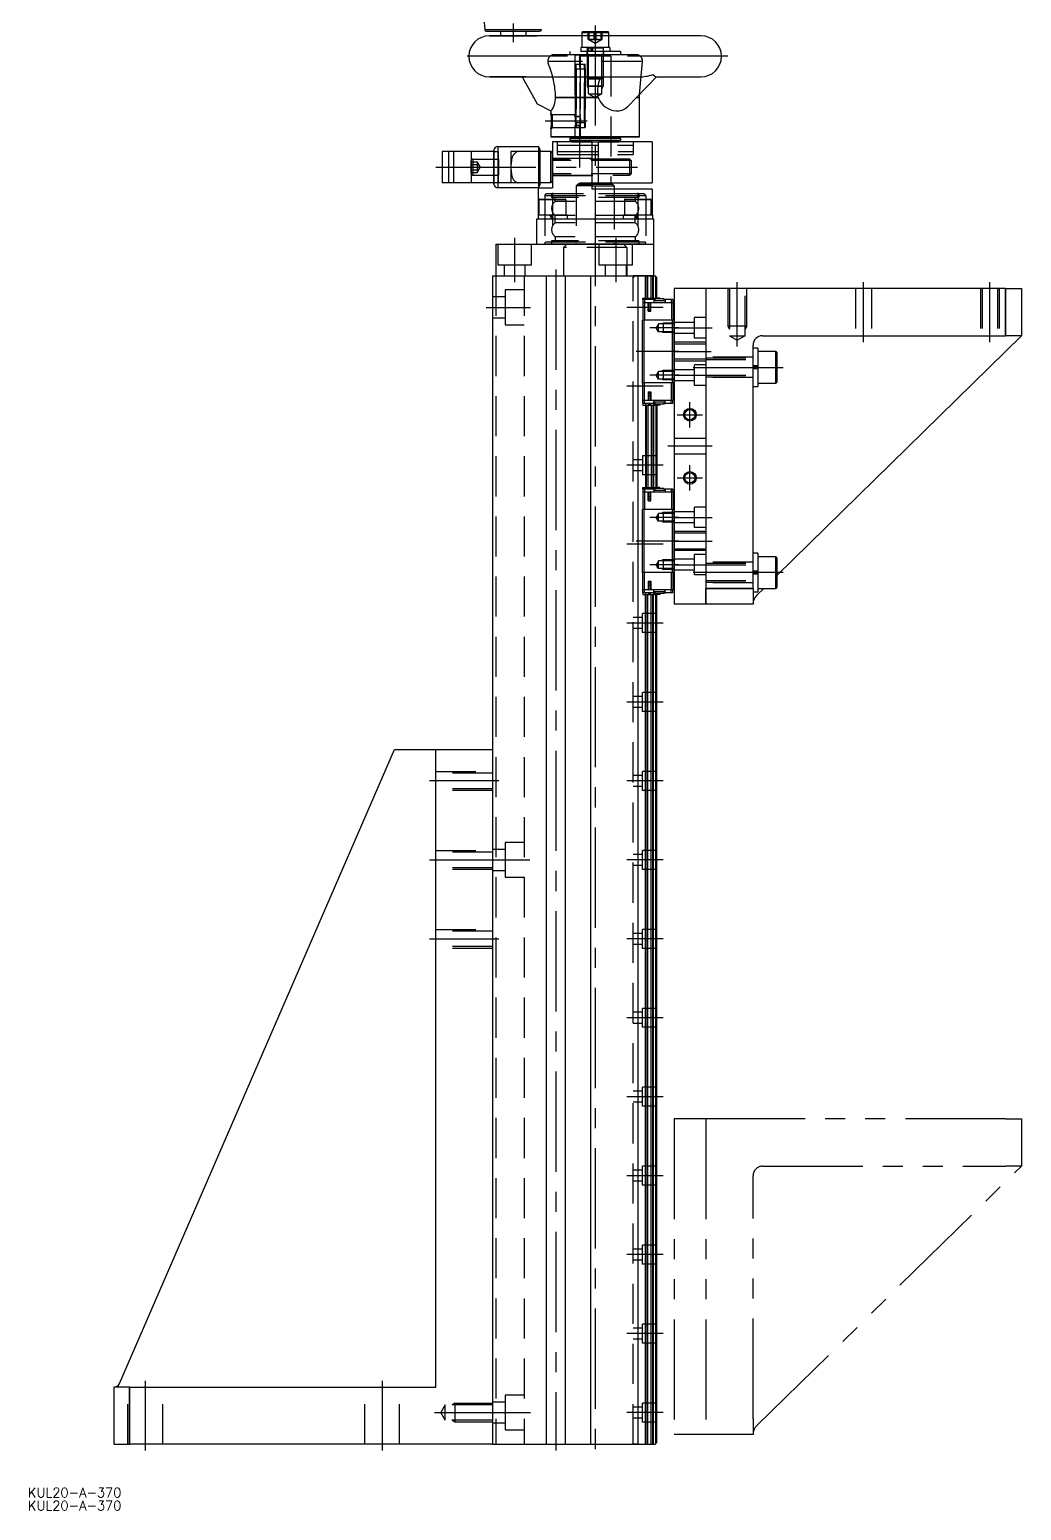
# Model space of a CAD drawing. Extents: x -27 to 476, y -21 to 683.
# Drawn here: x -26.7 to 287.5, y -21 to 448 of the extents above; entities that cross this region are included whole.
import ezdxf

# ---------------------------------------------------------------- set-up
doc = ezdxf.new("R2010")
doc.units = 0
for name, pattern in [('CENTER', [50.8, 31.75, -6.35, 6.35, -6.35]), ('DASHED', [19.05, 12.7, -6.35]), ('PHANTOM', [63.5, 31.75, -6.35, 6.35, -6.35, 6.35, -6.35])]:
    doc.linetypes.add(name, pattern=pattern)
doc.layers.get('0').update_dxf_attribs({"linetype": 'CONTINUOUS'})
doc.layers.add('CENTER', color=1, linetype='CENTER')
doc.styles.get("Standard").update_dxf_attribs({"font": 'txt.shx', "height": 3, "bigfont": 'bigfont.shx'})

msp = doc.modelspace()

# ---------------------------------------------------------------- linework, layer by layer
at = {"color": 7, "linetype": 'CONTINUOUS'}
for p, q in [((116.5, 459.33), (117.5, 447.96)), ((117.5, 447.96), (135.5, 447.96)), ((117.99, 447.5), (135.01, 447.5)), ((186, 446), (119, 446)), ((186, 446), (119, 446)), ((119.02, 446), (133.98, 446)), ((119.03, 446), (119.02, 446)), ((122.5, 447.5), (122.5, 446)), ((130.5, 447.5), (130.5, 446)), ((156.75, 447.05), (148.25, 447.05)), ((148.25, 447.05), (148.25, 446)), ((148.25, 447.05), (150.88, 447.05)), ((156.5, 447.3), (148.5, 447.3)), ((150.88, 447.05), (156.75, 447.05)), ((156.75, 447.05), (156.75, 446)), ((119, 433), (130.29, 433)), ((119.98, 433), (119.14, 433)), ((119.14, 433), (119.98, 433)), ((119.16, 433), (166.39, 433)), ((119.16, 433), (166.39, 433)), ((130.29, 433), (119.98, 433)), ((130.49, 433), (122.51, 433)), ((129.33, 433), (134.16, 424.43)), ((129.33, 433), (134.12, 433)), ((130.29, 433), (129.33, 433)), ((129.33, 433), (130.29, 433)), ((171.9, 433), (162.69, 423.47)), ((171.9, 433), (186, 433)), ((171.96, 433), (186, 433)), ((166.5, 426.5), (166.58, 427.46)), ((134.16, 424.43), (138.5, 422.2)), ((138.5, 422.2), (138.5, 421.49)), ((139.94, 426.5), (153.43, 426.5)), ((153.43, 426.5), (139.94, 426.5)), ((165.65, 426.5), (166.5, 426.5)), ((166.5, 414), (166.5, 426.5)), ((138.5, 416.5), (138.5, 414)), ((138.5, 414), (166.5, 414)), ((152.5, 414), (138.5, 414)), ((145, 414), (144.5, 413.5)), ((160.5, 413.5), (144.5, 413.5)), ((144.5, 413.5), (144.5, 412.9)), ((144.5, 412.9), (152.5, 412.9)), ((144.5, 412.9), (145, 412.4)), ((146.1, 414), (147.73, 414)), ((147.73, 414), (146.1, 414)), ((147.73, 414), (157.45, 414)), ((166.5, 414), (152.5, 414)), ((152.5, 412.9), (160.5, 412.9)), ((160, 414), (160.5, 413.5)), ((160.5, 412.9), (160, 412.4)), ((160.5, 413.5), (160.5, 412.9)), ((104, 409.4), (104, 399.4)), ((106, 409.4), (104, 409.4)), ((107.58, 409.4), (106, 409.4)), ((113.22, 409.4), (107.58, 409.4)), ((113.22, 409.4), (113.22, 399.4)), ((120.25, 409.4), (113.22, 409.4)), ((120.25, 409.4), (120.25, 399.4)), ((120.38, 409.93), (120.38, 399.4)), ((121.64, 410.9), (121.64, 397.9)), ((121.64, 410.9), (134.5, 410.9)), ((134.5, 410.9), (134.5, 397.9)), ((134.5, 410.9), (135, 410.03)), ((135, 410.03), (135, 398.77)), ((138.5, 409.4), (135, 409.4)), ((138.5, 399.4), (138.5, 409.4)), ((138.5, 409.4), (138.5, 399.4)), ((139, 408.9), (138.5, 409.4)), ((151.5, 412.4), (139, 412.4)), ((139, 412.4), (139, 407.34)), ((139, 408.9), (139, 399.9)), ((139, 408.9), (139, 407.34)), ((145, 412.4), (160, 412.4)), ((170.5, 412.4), (153.5, 412.4)), ((170.5, 412.4), (170.5, 399.4)), ((106, 399.4), (104, 399.4)), ((107.58, 399.4), (106, 399.4)), ((113.22, 399.4), (107.58, 399.4)), ((120.25, 399.4), (113.22, 399.4)), ((120.38, 399.4), (120.38, 398.87)), ((134.5, 397.9), (135, 398.77)), ((138.5, 399.4), (135, 399.4)), ((139, 399.9), (138.5, 399.4)), ((139, 401.46), (139, 397.9)), ((151.5, 397.4), (151.5, 399.4)), ((151.5, 399.4), (157.53, 399.4)), ((151.5, 399.3), (157.5, 399.3)), ((151.5, 399), (158, 399)), ((157.5, 399.4), (157.5, 399.3)), ((157.53, 399.4), (170.5, 399.4)), ((158, 399), (158.5, 398.5)), ((134.5, 397.9), (121.64, 397.9)), ((134.5, 389.3), (134.5, 397.9)), ((134.5, 397.9), (138.98, 397.9)), ((143.25, 394.05), (134.75, 394.05)), ((134.75, 389.3), (134.75, 394.05)), ((135, 394.3), (143, 394.3)), ((143.25, 394.05), (143.25, 389.3)), ((151.5, 398.5), (158.5, 398.5)), ((170.5, 397.4), (151.5, 397.4)), ((158.5, 398.5), (158.5, 397.4)), ((170.25, 394.05), (161.75, 394.05)), ((161.75, 394.05), (161.75, 389.3)), ((162, 394.3), (170, 394.3)), ((170.25, 389.3), (170.25, 394.05)), ((170.5, 397.4), (170.5, 389.3)), ((134.41, 389.3), (143.6, 389.3)), ((134.41, 389.3), (134.41, 388)), ((138.85, 388), (138.1, 389.3)), ((139.34, 388), (138.58, 389.3)), ((143.6, 389.3), (143.6, 388)), ((161.41, 389.3), (170.6, 389.3)), ((161.41, 389.3), (161.41, 388)), ((165.85, 388), (165.1, 389.3)), ((166.34, 388), (165.58, 389.3)), ((170.6, 389.3), (170.6, 388)), ((134, 388), (171, 388)), ((134, 380), (134, 388)), ((171, 388), (171, 380)), ((121, 380), (171, 380)), ((121, 380), (121, 370)), ((167.87, 380), (137.1, 380)), ((166.26, 380), (138.7, 380)), ((143.51, 380), (161.49, 380)), ((158.75, 380), (146.25, 380)), ((171, 380), (171, 370)), ((120, 370), (120, 0)), ((120, 370), (120, 0)), ((120, 370), (171.5, 370)), ((120, 370), (136.7, 370)), ((121, 370), (171, 370)), ((137, 370), (137, 0)), ((143, 370), (143, 0)), ((143.3, 370), (150, 370)), ((151, 370), (151, 0)), ((164.5, 370), (164.99, 370)), ((165, 370), (164.5, 370)), ((164.99, 370), (168.45, 370)), ((168.45, 370), (165, 370)), ((166, 370), (166, 0)), ((168.44, 362.95), (168.44, 370)), ((168.45, 370), (171, 370)), ((171.05, 370), (168.45, 370)), ((168.65, 362.95), (168.65, 370)), ((169.2, 362.95), (169.2, 370)), ((170.2, 362.95), (170.2, 370)), ((170.75, 362.95), (170.75, 370)), ((170.96, 362.95), (170.96, 370)), ((171, 370), (171.05, 370)), ((172, 369.5), (171.5, 370)), ((171.7, 362.95), (171.7, 369.8)), ((172, 362.95), (172, 369.5)), ((177.5, 366), (177.5, 266)), ((187.5, 366), (177.5, 366)), ((187.5, 366), (187.5, 271)), ((187.5, 366), (187.5, 266)), ((282.5, 366), (187.5, 366)), ((282.5, 366), (287.5, 366)), ((282.5, 351), (282.5, 366)), ((282.5, 366), (282.5, 351)), ((287.5, 366), (287.5, 351)), ((167.6, 362.45), (167.6, 362.95)), ((167.6, 362.95), (168.39, 362.95)), ((168.1, 362.45), (167.6, 362.45)), ((167.6, 362.45), (167.6, 361.45)), ((168.1, 361.45), (167.6, 361.45)), ((167.6, 361.45), (167.6, 355.95)), ((171.1, 362.45), (168.1, 362.45)), ((168.1, 362.45), (168.1, 361.45)), ((169.3, 361.45), (168.1, 361.45)), ((168.1, 361.45), (168.1, 355.95)), ((168.39, 362.95), (169.26, 362.95)), ((168.39, 362.45), (168.39, 362.95)), ((169.26, 362.95), (169.35, 362.95)), ((169.52, 362.45), (169.26, 362.95)), ((170.1, 361.45), (169.3, 361.45)), ((169.3, 358.75), (169.3, 361.45)), ((169.35, 362.95), (170.05, 362.95)), ((169.61, 362.45), (169.35, 362.95)), ((169.35, 361.1), (169.35, 360.05)), ((169.61, 362.45), (169.61, 362.45)), ((169.79, 362.45), (170.05, 362.95)), ((169.88, 362.45), (170.14, 362.95)), ((170.05, 362.95), (170.14, 362.95)), ((170.05, 360.05), (170.05, 361.1)), ((176.7, 361.45), (170.1, 361.45)), ((170.1, 358.75), (170.1, 361.45)), ((170.14, 362.95), (171.01, 362.95)), ((171.01, 362.45), (171.01, 362.95)), ((171.01, 362.95), (171.63, 362.95)), ((171.1, 362.45), (171.4, 362.45)), ((171.1, 362.45), (171.1, 361.45)), ((174.7, 362.05), (171.1, 362.05)), ((174.4, 362.65), (171.4, 362.65)), ((171.4, 362.65), (171.4, 362.05)), ((172.93, 362.95), (171.63, 362.95)), ((171.63, 362.95), (171.63, 362.65)), ((172.93, 362.95), (173.11, 362.65)), ((174.4, 362.05), (174.4, 362.65)), ((174.4, 362.45), (174.7, 362.45)), ((176.6, 362.45), (174.7, 362.45)), ((174.7, 362.45), (174.7, 361.45)), ((177.1, 362.45), (176.6, 362.45)), ((176.6, 362.45), (176.6, 361.45)), ((177.2, 361.45), (176.7, 361.45)), ((176.7, 361.45), (176.7, 355.95)), ((177.1, 362.45), (177.1, 361.45)), ((177.2, 361.45), (177.2, 355.95)), ((169.3, 360.65), (169.35, 360.65)), ((169.3, 360.19), (169.35, 360.19)), ((169.3, 358.75), (170.1, 358.75)), ((169.35, 360.05), (169.35, 359.25)), ((169.35, 360.05), (169.7, 360.05)), ((169.35, 359.25), (169.7, 359.25)), ((169.7, 360.05), (170.05, 360.05)), ((169.7, 359.25), (170.05, 359.25)), ((170.05, 360.65), (170.1, 360.65)), ((170.05, 360.19), (170.1, 360.19)), ((170.05, 359.25), (170.05, 360.05)), ((167.5, 336.05), (167.5, 355.95)), ((168, 355.95), (167.5, 355.95)), ((177, 355.95), (168, 355.95)), ((168, 336.05), (168, 355.95)), ((177, 336.05), (177, 355.95)), ((177.5, 355.95), (177, 355.95)), ((177.5, 336.05), (177.5, 355.95)), ((202.5, 271), (202.5, 348)), ((204, 347.11), (202.5, 347.11)), ((204, 347.11), (204, 341.49)), ((205.5, 351), (282.5, 351)), ((210, 275.03), (287.5, 351)), ((287.5, 351), (282.5, 351)), ((209.7, 346.01), (204, 346.01)), ((209.7, 341.46), (209.7, 346.01)), ((210, 345.71), (210, 341.44)), ((204, 341.49), (202.5, 341.49)), ((202.5, 341.25), (203.9, 341.25)), ((202.5, 340.78), (203.9, 340.78)), ((204, 340.54), (202.5, 340.54)), ((203.75, 340.78), (203.75, 341.25)), ((204, 341.41), (204, 341.49)), ((204, 341.46), (204, 340.54)), ((204, 340.62), (204, 340.54)), ((204, 340.54), (204, 334.91)), ((209.7, 336.01), (209.7, 341.46)), ((210, 341.44), (210, 336.31)), ((168, 336.05), (167.5, 336.05)), ((167.6, 330.55), (167.6, 336.05)), ((177, 336.05), (168, 336.05)), ((168.1, 330.55), (168.1, 336.05)), ((169.3, 333.25), (169.3, 330.55)), ((169.3, 333.25), (170.1, 333.25)), ((170.1, 333.25), (170.1, 330.55)), ((176.7, 330.55), (176.7, 336.05)), ((177.5, 336.05), (177, 336.05)), ((177.2, 330.55), (177.2, 336.05)), ((202.5, 334.91), (204, 334.91)), ((204, 336.01), (209.7, 336.01)), ((168.1, 330.55), (167.6, 330.55)), ((167.6, 329.55), (167.6, 330.55)), ((168.1, 329.55), (167.6, 329.55)), ((167.6, 329.55), (167.6, 329.05)), ((167.6, 329.05), (168.39, 329.05)), ((169.3, 330.55), (168.1, 330.55)), ((168.1, 329.55), (168.1, 330.55)), ((171.1, 329.55), (168.1, 329.55)), ((168.39, 329.55), (168.39, 329.05)), ((168.39, 329.05), (169.26, 329.05)), ((168.44, 329.05), (168.44, 302.95)), ((168.65, 329.05), (168.65, 302.95)), ((169.2, 329.05), (169.2, 302.95)), ((169.52, 329.55), (169.26, 329.05)), ((169.26, 329.05), (169.35, 329.05)), ((169.3, 331.81), (169.35, 331.81)), ((169.3, 331.35), (169.35, 331.35)), ((170.1, 330.55), (169.3, 330.55)), ((169.7, 332.75), (169.35, 332.75)), ((169.35, 332.75), (169.35, 331.95)), ((169.35, 331.95), (169.35, 330.9)), ((169.7, 331.95), (169.35, 331.95)), ((169.61, 329.55), (169.35, 329.05)), ((169.35, 329.05), (170.05, 329.05)), ((169.61, 329.55), (169.61, 329.55)), ((170.05, 332.75), (169.7, 332.75)), ((170.05, 331.95), (169.7, 331.95)), ((169.79, 329.55), (170.05, 329.05)), ((169.88, 329.55), (170.14, 329.05)), ((170.05, 331.95), (170.05, 332.75)), ((170.05, 330.9), (170.05, 331.95)), ((170.05, 331.81), (170.1, 331.81)), ((170.05, 331.35), (170.1, 331.35)), ((170.05, 329.05), (170.14, 329.05)), ((176.7, 330.55), (170.1, 330.55)), ((170.14, 329.05), (171.01, 329.05)), ((170.2, 329.05), (170.2, 302.95)), ((170.75, 329.05), (170.75, 302.95)), ((170.96, 329.05), (170.96, 302.95)), ((171.01, 329.55), (171.01, 329.05)), ((171.01, 329.05), (171.63, 329.05)), ((171.1, 329.55), (171.1, 330.55)), ((174.7, 329.95), (171.1, 329.95)), ((171.1, 329.55), (171.4, 329.55)), ((171.4, 329.95), (171.4, 329.35)), ((174.4, 329.35), (171.4, 329.35)), ((171.63, 329.05), (171.63, 329.35)), ((172.93, 329.05), (171.63, 329.05)), ((171.7, 329.05), (171.7, 302.95)), ((172, 329.05), (172, 302.95)), ((172.93, 329.05), (173.11, 329.35)), ((174.4, 329.35), (174.4, 329.95)), ((174.4, 329.55), (174.7, 329.55)), ((174.7, 329.55), (174.7, 330.55)), ((176.6, 329.55), (174.7, 329.55)), ((176.6, 329.55), (176.6, 330.55)), ((177.1, 329.55), (176.6, 329.55)), ((177.2, 330.55), (176.7, 330.55)), ((177.1, 329.55), (177.1, 330.55)), ((167.6, 302.45), (167.6, 302.95)), ((167.6, 302.95), (168.39, 302.95)), ((168.1, 302.45), (167.6, 302.45)), ((167.6, 302.45), (167.6, 301.45)), ((167.6, 301.45), (167.6, 295.95)), ((168.1, 301.45), (167.6, 301.45)), ((171.1, 302.45), (168.1, 302.45)), ((168.1, 302.45), (168.1, 301.45)), ((168.1, 301.45), (168.1, 295.95)), ((169.3, 301.45), (168.1, 301.45)), ((168.39, 302.45), (168.39, 302.95)), ((168.39, 302.95), (169.26, 302.95)), ((169.26, 302.95), (169.35, 302.95)), ((169.52, 302.45), (169.26, 302.95)), ((169.3, 298.75), (169.3, 301.45)), ((170.1, 301.45), (169.3, 301.45)), ((169.3, 300.65), (169.35, 300.65)), ((169.3, 300.19), (169.35, 300.19)), ((169.35, 302.95), (170.05, 302.95)), ((169.61, 302.45), (169.35, 302.95)), ((169.35, 301.1), (169.35, 300.05)), ((169.61, 302.45), (169.61, 302.45)), ((169.79, 302.45), (170.05, 302.95)), ((169.88, 302.45), (170.14, 302.95)), ((170.05, 302.95), (170.14, 302.95)), ((170.05, 300.05), (170.05, 301.1)), ((170.05, 300.65), (170.1, 300.65)), ((170.05, 300.19), (170.1, 300.19)), ((176.7, 301.45), (170.1, 301.45)), ((170.1, 298.75), (170.1, 301.45)), ((170.14, 302.95), (171.01, 302.95)), ((171.01, 302.45), (171.01, 302.95)), ((171.01, 302.95), (171.63, 302.95)), ((171.1, 302.45), (171.4, 302.45)), ((171.1, 302.45), (171.1, 301.45)), ((174.7, 302.05), (171.1, 302.05)), ((174.4, 302.65), (171.4, 302.65)), ((171.4, 302.65), (171.4, 302.05)), ((172.93, 302.95), (171.63, 302.95)), ((171.63, 302.95), (171.63, 302.65)), ((172.93, 302.95), (173.11, 302.65)), ((174.4, 302.05), (174.4, 302.65)), ((174.4, 302.45), (174.7, 302.45)), ((176.6, 302.45), (174.7, 302.45)), ((174.7, 302.45), (174.7, 301.45)), ((177.1, 302.45), (176.6, 302.45)), ((176.6, 302.45), (176.6, 301.45)), ((176.7, 301.45), (176.7, 295.95)), ((177.2, 301.45), (176.7, 301.45)), ((177.1, 302.45), (177.1, 301.45)), ((177.2, 301.45), (177.2, 295.95)), ((167.5, 276.05), (167.5, 295.95)), ((168, 295.95), (167.5, 295.95)), ((168, 276.05), (168, 295.95)), ((177, 295.95), (168, 295.95)), ((169.3, 298.75), (170.1, 298.75)), ((169.35, 300.05), (169.35, 299.25)), ((169.35, 300.05), (169.7, 300.05)), ((169.35, 299.25), (169.7, 299.25)), ((169.7, 300.05), (170.05, 300.05)), ((169.7, 299.25), (170.05, 299.25)), ((170.05, 299.25), (170.05, 300.05)), ((177, 276.05), (177, 295.95)), ((177.5, 295.95), (177, 295.95)), ((177.5, 276.05), (177.5, 295.95)), ((204, 282.11), (202.5, 282.11)), ((204, 282.11), (204, 276.49)), ((209.7, 281.01), (204, 281.01)), ((209.7, 276.46), (209.7, 281.01)), ((210, 280.71), (210, 276.44)), ((168, 276.05), (167.5, 276.05)), ((167.6, 270.55), (167.6, 276.05)), ((177, 276.05), (168, 276.05)), ((168.1, 270.55), (168.1, 276.05)), ((169.3, 273.25), (170.1, 273.25)), ((169.3, 273.25), (169.3, 270.55)), ((169.35, 272.75), (169.35, 271.95)), ((169.7, 272.75), (169.35, 272.75)), ((170.05, 272.75), (169.7, 272.75)), ((170.05, 271.95), (170.05, 272.75)), ((170.1, 273.25), (170.1, 270.55)), ((176.7, 270.55), (176.7, 276.05)), ((177.5, 276.05), (177, 276.05)), ((177.2, 270.55), (177.2, 276.05)), ((204, 276.49), (202.5, 276.49)), ((202.5, 276.25), (203.9, 276.25)), ((202.5, 275.78), (203.9, 275.78)), ((204, 275.54), (202.5, 275.54)), ((203.75, 275.78), (203.75, 276.25)), ((204, 276.41), (204, 276.49)), ((204, 276.46), (204, 275.54)), ((204, 275.62), (204, 275.54)), ((204, 275.54), (204, 269.91)), ((209.7, 271.01), (209.7, 276.46)), ((210, 276.44), (210, 271.31)), ((167.6, 269.55), (167.6, 270.55)), ((168.1, 270.55), (167.6, 270.55)), ((167.6, 269.55), (167.6, 269.05)), ((168.1, 269.55), (167.6, 269.55)), ((167.6, 269.05), (168.39, 269.05)), ((168.1, 269.55), (168.1, 270.55)), ((169.3, 270.55), (168.1, 270.55)), ((171.1, 269.55), (168.1, 269.55)), ((168.39, 269.55), (168.39, 269.05)), ((168.39, 269.05), (169.26, 269.05)), ((168.44, 0), (168.44, 269.05)), ((168.65, 0), (168.65, 269.05)), ((169.2, 0), (169.2, 269.05)), ((169.52, 269.55), (169.26, 269.05)), ((169.26, 269.05), (169.35, 269.05)), ((169.3, 271.81), (169.35, 271.81)), ((169.3, 271.35), (169.35, 271.35)), ((170.1, 270.55), (169.3, 270.55)), ((169.35, 271.95), (169.35, 270.9)), ((169.7, 271.95), (169.35, 271.95)), ((169.61, 269.55), (169.35, 269.05)), ((169.35, 269.05), (170.05, 269.05)), ((169.61, 269.55), (169.61, 269.55)), ((170.05, 271.95), (169.7, 271.95)), ((169.79, 269.55), (170.05, 269.05)), ((169.88, 269.55), (170.14, 269.05)), ((170.05, 270.9), (170.05, 271.95)), ((170.05, 271.81), (170.1, 271.81)), ((170.05, 271.35), (170.1, 271.35)), ((170.05, 269.05), (170.14, 269.05)), ((176.7, 270.55), (170.1, 270.55)), ((170.14, 269.05), (171.01, 269.05)), ((170.2, 0), (170.2, 269.05)), ((170.75, 0), (170.75, 269.05)), ((170.96, 0), (170.96, 269.05)), ((171.01, 269.55), (171.01, 269.05)), ((171.01, 269.05), (171.63, 269.05)), ((171.1, 269.55), (171.1, 270.55)), ((174.7, 269.95), (171.1, 269.95)), ((171.1, 269.55), (171.4, 269.55)), ((171.4, 269.95), (171.4, 269.35)), ((174.4, 269.35), (171.4, 269.35)), ((171.63, 269.05), (171.63, 269.35)), ((172.93, 269.05), (171.63, 269.05)), ((171.7, 0.2), (171.7, 269.05)), ((172, 0.5), (172, 269.05)), ((172.93, 269.05), (173.11, 269.35)), ((174.4, 269.35), (174.4, 269.95)), ((174.4, 269.55), (174.7, 269.55)), ((174.7, 269.55), (174.7, 270.55)), ((176.6, 269.55), (174.7, 269.55)), ((176.6, 269.55), (176.6, 270.55)), ((177.1, 269.55), (176.6, 269.55)), ((177.2, 270.55), (176.7, 270.55)), ((177.1, 269.55), (177.1, 270.55)), ((187.5, 266), (187.5, 271)), ((187.5, 271), (202.5, 271)), ((202.5, 271), (187.5, 271)), ((202.5, 271), (202.5, 266)), ((202.5, 269.91), (204, 269.91)), ((203.7, 268.86), (205.9, 271.01)), ((204, 271.01), (209.7, 271.01)), ((187.5, 266), (177.5, 266)), ((202.5, 266), (187.5, 266)), ((1.83, 19.2), (88.98, 220)), ((88.98, 220), (120, 220)), ((88.98, 220), (102, 220)), ((102, 18), (102, 220)), ((102, 220), (120, 220)), ((0, 18), (0, 0)), ((5, 18), (0, 18)), ((5, 18), (102, 18)), ((5, 18), (5, 0)), ((5, 0), (5, 18)), ((0, 0), (5, 0)), ((120, 0), (5, 0)), ((172, 0.5), (171.5, 0)), ((120, 0), (171.5, 0))]:
    msp.add_line(p, q, dxfattribs=at)
at = {"color": 3, "linetype": 'DASHED'}
for p, q in [((148.25, 446), (148.25, 442.3)), ((150.32, 447.3), (150.63, 447.3)), ((150.32, 444.8), (150.32, 447.3)), ((150.63, 444.8), (150.63, 447.3)), ((152.19, 444.8), (152.19, 447.3)), ((152.81, 444.8), (152.81, 447.3)), ((154.37, 444.8), (154.37, 447.3)), ((154.68, 444.8), (154.68, 447.3)), ((156.75, 446), (156.75, 442.3)), ((160.5, 441), (144.5, 441)), ((144.5, 441), (144.5, 440)), ((157.1, 442.3), (147.9, 442.3)), ((147.9, 442.3), (147.9, 441)), ((157.09, 441), (147.9, 441)), ((156.71, 442.3), (148.25, 442.3)), ((149.82, 442.3), (155.19, 442.3)), ((149.9, 441), (149.9, 440)), ((155.08, 441), (149.91, 441)), ((155.05, 442.3), (149.95, 442.3)), ((149.95, 442.3), (149.95, 441)), ((155.05, 441), (149.95, 441)), ((155, 442.1), (150, 442.1)), ((150, 442.1), (150, 430)), ((150.32, 444.8), (151.26, 444.8)), ((150.32, 444.8), (150.48, 444.8)), ((150.42, 442.3), (150.42, 441)), ((151.34, 442.3), (150.42, 442.3)), ((151.34, 441), (150.42, 441)), ((150.43, 427.6), (150.43, 442.3)), ((150.46, 444.8), (152.5, 443.62)), ((151.26, 444.8), (150.46, 444.8)), ((151.72, 444.8), (150.48, 444.8)), ((150.48, 444.8), (150.63, 444.8)), ((151.72, 444.8), (150.63, 444.8)), ((151.08, 442.3), (151.08, 441)), ((151.71, 442.3), (151.08, 442.3)), ((151.71, 441), (151.08, 441)), ((151.26, 444.8), (153.28, 444.8)), ((151.26, 444.8), (152.19, 444.8)), ((151.34, 441), (151.34, 442.3)), ((151.71, 441), (151.71, 442.3)), ((153.74, 444.8), (151.72, 444.8)), ((152.81, 444.8), (151.72, 444.8)), ((152.19, 444.8), (153.28, 444.8)), ((152.5, 443.62), (154.54, 444.8)), ((152.81, 444.8), (153.74, 444.8)), ((153.28, 444.8), (154.52, 444.8)), ((153.28, 444.8), (154.37, 444.8)), ((153.74, 444.8), (154.54, 444.8)), ((153.74, 444.8), (154.68, 444.8)), ((154.52, 444.8), (154.37, 444.8)), ((154.68, 444.8), (154.52, 444.8)), ((154.57, 427.6), (154.57, 442.3)), ((155, 442.1), (155, 430)), ((155.05, 442.3), (155.05, 441)), ((155.1, 441), (155.1, 440)), ((157.1, 442.3), (157.1, 441)), ((160.5, 441), (160.5, 440)), ((137.51, 437.83), (137.56, 437.29)), ((167.48, 437.83), (137.52, 437.83)), ((165.5, 440), (139.5, 440)), ((160.5, 440), (144.54, 440)), ((146.1, 440), (146.1, 420.42)), ((146.1, 440), (146.1, 420.42)), ((146.1, 440), (147.73, 440)), ((147.73, 440), (146.1, 440)), ((146.3, 436.84), (146.46, 437)), ((146.3, 435.5), (146.3, 436.84)), ((146.46, 437), (149.3, 437)), ((146.46, 435.5), (146.46, 437)), ((148, 440), (147.5, 439.5)), ((157.5, 439.5), (147.5, 439.5)), ((147.5, 439.5), (147.5, 437)), ((147.73, 440), (157.45, 440)), ((147.73, 440), (147.73, 420.42)), ((147.73, 440), (147.73, 420.42)), ((156.95, 440), (148.05, 440)), ((149.3, 436.84), (149.14, 437)), ((149.14, 435.5), (149.14, 437)), ((149.3, 435.5), (149.3, 437)), ((149.3, 435.5), (149.3, 436.84)), ((149.75, 440), (150, 439.75)), ((155.25, 440), (149.8, 440)), ((155.08, 440), (149.91, 440)), ((150, 439.75), (155, 439.75)), ((155.25, 440), (155, 439.75)), ((157, 440), (157.5, 439.5)), ((157.5, 439.5), (157.5, 399.4)), ((166.58, 427.46), (167.49, 437.83)), ((146.3, 418.5), (146.3, 435.5)), ((146.3, 435.5), (146.3, 418.5)), ((146.3, 435.5), (146.46, 435.5)), ((146.3, 435.5), (146.46, 435.5)), ((146.46, 435.5), (146.46, 418.5)), ((146.46, 418.5), (146.46, 435.5)), ((146.46, 435.5), (149.14, 435.5)), ((146.46, 435.5), (149.14, 435.5)), ((147.73, 418.5), (147.73, 435.5)), ((147.73, 435.5), (147.73, 418.5)), ((147.73, 435.5), (149.3, 435.5)), ((147.73, 435.5), (149.3, 435.5)), ((149.14, 418.5), (149.14, 435.5)), ((149.14, 435.5), (149.14, 418.5)), ((149.14, 435.5), (149.3, 435.5)), ((149.14, 435.5), (149.3, 435.5)), ((149.3, 435.5), (149.3, 418.5)), ((149.3, 418.5), (149.3, 435.5)), ((149.3, 418.5), (149.3, 435.5)), ((149.3, 435.5), (149.3, 418.5)), ((155, 432.73), (150, 432.73)), ((150.43, 432.3), (150, 432.73)), ((154.57, 432.3), (150.43, 432.3)), ((154.57, 432.3), (155, 432.73)), ((150, 430), (155, 430)), ((150, 430), (150.43, 429.25)), ((154.6, 430), (150.4, 430)), ((150.43, 427.6), (152.5, 426.41)), ((150.43, 427.6), (154.57, 427.6)), ((154.57, 427.6), (152.5, 426.41)), ((155, 430), (154.57, 429.25)), ((138.5, 421.5), (138.93, 421.07)), ((138.93, 421.07), (146.1, 421.07)), ((138.93, 416.93), (138.93, 421.07)), ((146.1, 420.42), (146.1, 421.07)), ((146.1, 420.42), (147.73, 420.42)), ((147.73, 420.42), (146.1, 420.42)), ((147.73, 417.58), (146.1, 417.58)), ((146.1, 417.58), (147.73, 417.58)), ((146.1, 417.58), (146.1, 416.93)), ((146.1, 417.58), (146.1, 414)), ((146.1, 417.58), (146.1, 414)), ((146.3, 418.5), (146.3, 417.16)), ((146.46, 418.5), (146.3, 418.5)), ((146.46, 418.5), (146.3, 418.5)), ((146.46, 418.5), (146.46, 417)), ((146.46, 418.5), (149.14, 418.5)), ((146.46, 418.5), (149.14, 418.5)), ((147.73, 418.5), (149.3, 418.5)), ((147.73, 418.5), (149.3, 418.5)), ((147.73, 417.58), (147.73, 414)), ((147.73, 417.58), (147.73, 414)), ((149.14, 418.5), (149.14, 417)), ((149.3, 418.5), (149.14, 418.5)), ((149.3, 418.5), (149.14, 418.5)), ((149.3, 418.5), (149.3, 417.16)), ((149.3, 418.5), (149.3, 417)), ((138.5, 416.5), (138.93, 416.93)), ((138.93, 416.93), (146.1, 416.93)), ((146.3, 417.16), (146.46, 417)), ((146.46, 417), (149.3, 417)), ((147.5, 417), (147.5, 399.28)), ((149.3, 417.16), (149.14, 417)), ((106, 409.4), (106, 399.4)), ((107.58, 409.4), (107.58, 399.4)), ((120.25, 409.4), (121.84, 409.4)), ((121.84, 399.4), (121.84, 409.4)), ((125.79, 409.4), (125.79, 399.4)), ((128.14, 409.4), (125.79, 409.4)), ((135, 409.4), (128.14, 409.4)), ((140.5, 412.4), (140.5, 408.4)), ((140.5, 411.4), (164.5, 411.4)), ((140.5, 409.4), (151.5, 409.4)), ((140.5, 408.4), (164.5, 408.4)), ((140.7, 409.4), (164.5, 409.4)), ((151.5, 399.4), (151.5, 412.4)), ((153.5, 399.4), (153.5, 412.4)), ((164.5, 412.4), (164.5, 408.4)), ((113.2, 402.4), (113.2, 406.4)), ((113.2, 406.13), (115.2, 406.13)), ((113.2, 405.27), (113.2, 406.13)), ((113.2, 406.13), (113.2, 405.27)), ((113.2, 405.27), (115.2, 405.27)), ((113.2, 405.27), (115.2, 405.27)), ((113.2, 403.53), (113.2, 405.27)), ((113.2, 405.27), (113.2, 403.53)), ((113.2, 403.53), (115.2, 403.53)), ((113.2, 403.53), (115.2, 403.53)), ((113.2, 402.67), (113.2, 403.53)), ((113.2, 403.53), (113.2, 402.67)), ((113.7, 406.9), (113.7, 401.9)), ((113.7, 406.9), (121.84, 406.9)), ((115.2, 405.7), (115.2, 406.13)), ((115.2, 406.13), (115.2, 405.7)), ((115.2, 405.9), (116.07, 404.4)), ((115.2, 405.7), (115.2, 405.9)), ((115.2, 405.27), (115.2, 405.7)), ((115.2, 405.7), (115.2, 405.27)), ((115.2, 405.7), (115.2, 404.4)), ((115.2, 405.7), (115.2, 404.4)), ((115.2, 404.4), (115.2, 405.27)), ((115.2, 405.27), (115.2, 404.4)), ((116.07, 404.4), (115.2, 402.9)), ((115.2, 403.53), (115.2, 404.4)), ((115.2, 404.4), (115.2, 403.53)), ((115.2, 403.1), (115.2, 404.4)), ((115.2, 404.4), (115.2, 403.1)), ((115.2, 403.1), (115.2, 403.53)), ((115.2, 403.53), (115.2, 403.1)), ((121.84, 406.9), (121.84, 401.9)), ((151.5, 407.15), (139, 407.15)), ((163.51, 406.9), (139, 406.9)), ((163.94, 406.47), (139, 406.47)), ((163.94, 406.47), (163.51, 406.9)), ((163.51, 401.9), (163.51, 406.9)), ((163.94, 406.47), (163.94, 402.33)), ((113.2, 402.67), (115.2, 402.67)), ((113.7, 401.9), (121.84, 401.9)), ((115.2, 402.67), (115.2, 403.1)), ((115.2, 403.1), (115.2, 402.67)), ((115.2, 403.1), (115.2, 402.9)), ((128.14, 399.4), (120.25, 399.4)), ((135, 399.4), (128.14, 399.4)), ((163.94, 402.33), (139, 402.33)), ((139, 401.9), (163.51, 401.9)), ((151.5, 401.65), (139, 401.65)), ((147, 399), (146.5, 398.5)), ((151.5, 399), (147, 399)), ((147.2, 399), (151.5, 399)), ((151.5, 399.3), (147.5, 399.3)), ((163.51, 401.9), (163.94, 402.33)), ((136.5, 395.3), (136.5, 380.6)), ((168.48, 395.3), (136.52, 395.3)), ((167.87, 395.9), (137.1, 395.9)), ((166.26, 395.9), (138.7, 395.9)), ((138.7, 395.9), (138.7, 394.84)), ((166.3, 394.84), (138.7, 394.84)), ((139.82, 393.57), (139.82, 394.84)), ((146.5, 398.5), (146.5, 380.3)), ((151.5, 398.5), (146.5, 398.5)), ((158.5, 397.4), (158.5, 380.3)), ((165.18, 394.84), (165.18, 393.57)), ((166.3, 395.9), (166.3, 394.84)), ((168.5, 395.3), (168.5, 380.6)), ((165.18, 393.57), (139.82, 393.57)), ((165.18, 389.09), (139.82, 389.09)), ((139.82, 386.81), (139.82, 389.09)), ((165.18, 386.81), (139.82, 386.81)), ((165.18, 386.81), (165.18, 389.09)), ((121.75, 373.4), (121.75, 380)), ((132.25, 380), (132.25, 373.4)), ((168.48, 380.6), (136.52, 380.6)), ((166.3, 381.06), (138.7, 381.06)), ((138.7, 381.06), (138.7, 380)), ((165.18, 382.33), (139.82, 382.33)), ((139.82, 382.33), (139.82, 381.06)), ((143.5, 380), (142.5, 379)), ((153.75, 373.4), (153.75, 380)), ((162.5, 379), (161.5, 380)), ((164.25, 380), (164.25, 373.4)), ((165.18, 382.33), (165.18, 381.06)), ((166.3, 381.06), (166.3, 380)), ((162.5, 379), (142.5, 379)), ((142.5, 379), (142.5, 370)), ((162.5, 379), (162.5, 370)), ((132.25, 373.4), (121.75, 373.4)), ((123.7, 373.4), (123.7, 370)), ((130.3, 370), (130.3, 373.4)), ((164.25, 373.4), (153.75, 373.4)), ((155.7, 373.4), (155.7, 370)), ((162.3, 373.4), (162.3, 370)), ((121, 370), (121, 0)), ((130, 370), (130, 0)), ((164.5, 0), (164.5, 370)), ((165, 370), (164.5, 369.5)), ((166, 370), (165, 370)), ((194.5, 366), (194.5, 354)), ((195.04, 366), (195.04, 351)), ((199.96, 351), (199.96, 366)), ((200.5, 354), (200.5, 366)), ((235, 366), (235, 351)), ((240, 366), (240, 351)), ((274.5, 366), (274.5, 351)), ((275.04, 366), (275.04, 351)), ((279.96, 366), (279.96, 351)), ((280.5, 366), (280.5, 351)), ((124, 363.3), (120, 363.3)), ((124, 365.5), (124, 354.5)), ((130, 365.5), (124, 365.5)), ((120, 356.7), (124, 356.7)), ((184, 350.25), (184, 356.75)), ((187.5, 356.75), (184, 356.75)), ((124, 354.5), (130, 354.5)), ((172.5, 354.73), (171.79, 353.5)), ((172.5, 352.27), (171.79, 353.5)), ((177.5, 354.73), (172.5, 354.73)), ((172.5, 352.27), (172.5, 354.73)), ((177.5, 352.27), (172.5, 352.27)), ((174, 355), (173.53, 354.73)), ((174, 352), (173.53, 352.27)), ((174, 355), (174, 352)), ((177.5, 355), (174, 355)), ((177.5, 352), (174, 352)), ((184, 355.25), (177.5, 355.25)), ((184, 351.75), (177.5, 351.75)), ((200.5, 354), (194.5, 354)), ((194.5, 354), (195.04, 353.06)), ((200.5, 354), (199.96, 353.06)), ((187.5, 349), (177.5, 349)), ((177.5, 348.46), (187.5, 348.46)), ((187.5, 350.25), (184, 350.25)), ((195.04, 351), (199.96, 351)), ((195.04, 351), (197.5, 349.58)), ((199.96, 351), (197.5, 349.58)), ((187.5, 343.54), (177.5, 343.54)), ((187.5, 343), (177.5, 343)), ((202.5, 344.25), (187.5, 344.25)), ((187.5, 344), (202.5, 344)), ((187.5, 343.46), (202.5, 343.46)), ((172.5, 339.73), (171.79, 338.5)), ((172.5, 337.27), (171.79, 338.5)), ((177.5, 339.73), (172.5, 339.73)), ((172.5, 337.27), (172.5, 339.73)), ((174, 340), (173.53, 339.73)), ((177.5, 340), (174, 340)), ((174, 340), (174, 337)), ((184, 340.25), (177.5, 340.25)), ((184, 335.25), (184, 341.75)), ((187.5, 341.75), (184, 341.75)), ((187.5, 338.54), (202.5, 338.54)), ((187.5, 338), (202.5, 338)), ((202.5, 337.75), (187.5, 337.75)), ((177.5, 337.27), (172.5, 337.27)), ((174, 337), (173.53, 337.27)), ((177.5, 337), (174, 337)), ((184, 336.75), (177.5, 336.75)), ((187.5, 335.25), (184, 335.25)), ((187.5, 318.5), (177.5, 318.5)), ((167.5, 311.75), (164.5, 311.75)), ((167.5, 313), (167.5, 307)), ((172, 313), (167.5, 313)), ((187.5, 313.5), (177.5, 313.5)), ((167.5, 308.25), (164.5, 308.25)), ((172, 307), (167.5, 307)), ((187.5, 296.75), (184, 296.75)), ((184, 290.25), (184, 296.75)), ((172.5, 294.73), (171.79, 293.5)), ((172.5, 292.27), (171.79, 293.5)), ((177.5, 294.73), (172.5, 294.73)), ((172.5, 292.27), (172.5, 294.73)), ((177.5, 292.27), (172.5, 292.27)), ((174, 295), (173.53, 294.73)), ((174, 292), (173.53, 292.27)), ((177.5, 295), (174, 295)), ((174, 295), (174, 292)), ((177.5, 292), (174, 292)), ((184, 295.25), (177.5, 295.25)), ((184, 291.75), (177.5, 291.75)), ((187.5, 289), (177.5, 289)), ((187.5, 288.46), (177.5, 288.46)), ((187.5, 290.25), (184, 290.25)), ((177.5, 283.54), (187.5, 283.54)), ((187.5, 283), (177.5, 283)), ((184, 275.25), (184, 281.75)), ((187.5, 281.75), (184, 281.75)), ((172.5, 279.73), (171.79, 278.5)), ((172.5, 277.27), (171.79, 278.5)), ((172.5, 277.27), (172.5, 279.73)), ((177.5, 279.73), (172.5, 279.73)), ((177.5, 277.27), (172.5, 277.27)), ((174, 280), (173.53, 279.73)), ((174, 277), (173.53, 277.27)), ((174, 280), (174, 277)), ((177.5, 280), (174, 280)), ((177.5, 277), (174, 277)), ((184, 280.25), (177.5, 280.25)), ((184, 276.75), (177.5, 276.75)), ((202.5, 279.25), (187.5, 279.25)), ((187.5, 279), (202.5, 279)), ((187.5, 278.46), (202.5, 278.46)), ((187.5, 275.25), (184, 275.25)), ((187.5, 273.54), (202.5, 273.54)), ((187.5, 273), (202.5, 273)), ((202.5, 272.75), (187.5, 272.75)), ((172, 263), (167.5, 263)), ((167.5, 257), (167.5, 263)), ((167.5, 261.75), (164.5, 261.75)), ((167.5, 258.25), (164.5, 258.25)), ((172, 257), (167.5, 257)), ((167.5, 236.75), (164.5, 236.75)), ((167.5, 232), (167.5, 238)), ((172, 238), (167.5, 238)), ((167.5, 233.25), (164.5, 233.25)), ((172, 232), (167.5, 232)), ((102, 213), (120, 213)), ((120, 212.46), (102, 212.46)), ((167.5, 211.75), (164.5, 211.75)), ((172, 213), (167.5, 213)), ((167.5, 207), (167.5, 213)), ((120, 207.54), (102, 207.54)), ((120, 207), (102, 207)), ((167.5, 208.25), (164.5, 208.25)), ((172, 207), (167.5, 207)), ((102, 188), (120, 188)), ((124, 188.3), (120, 188.3)), ((124, 190.5), (124, 179.5)), ((130, 190.5), (124, 190.5)), ((167.5, 182), (167.5, 188)), ((172, 188), (167.5, 188)), ((120, 187.46), (102, 187.46)), ((167.5, 186.75), (164.5, 186.75)), ((167.5, 183.25), (164.5, 183.25)), ((120, 182.54), (102, 182.54)), ((120, 182), (102, 182)), ((120, 181.7), (124, 181.7)), ((124, 179.5), (130, 179.5)), ((172, 182), (167.5, 182)), ((102, 163), (120, 163)), ((120, 162.46), (102, 162.46)), ((167.5, 161.75), (164.5, 161.75)), ((167.5, 157), (167.5, 163)), ((172, 163), (167.5, 163)), ((120, 157.54), (102, 157.54)), ((120, 157), (102, 157)), ((167.5, 158.25), (164.5, 158.25)), ((172, 157), (167.5, 157)), ((167.5, 136.75), (164.5, 136.75)), ((167.5, 132), (167.5, 138)), ((172, 138), (167.5, 138)), ((167.5, 133.25), (164.5, 133.25)), ((172, 132), (167.5, 132)), ((167.5, 107), (167.5, 113)), ((172, 113), (167.5, 113)), ((167.5, 111.75), (164.5, 111.75)), ((167.5, 108.25), (164.5, 108.25)), ((172, 107), (167.5, 107)), ((167.5, 86.75), (164.5, 86.75)), ((167.5, 82), (167.5, 88)), ((172, 88), (167.5, 88)), ((167.5, 83.25), (164.5, 83.25)), ((172, 82), (167.5, 82)), ((167.5, 61.75), (164.5, 61.75)), ((167.5, 57), (167.5, 63)), ((172, 63), (167.5, 63)), ((167.5, 58.25), (164.5, 58.25)), ((172, 57), (167.5, 57)), ((172, 38), (167.5, 38)), ((167.5, 32), (167.5, 38)), ((167.5, 36.75), (164.5, 36.75)), ((167.5, 33.25), (164.5, 33.25)), ((172, 32), (167.5, 32)), ((4.5, 0), (4.5, 18)), ((15.5, 0), (15.5, 18)), ((79.5, 0), (79.5, 18)), ((90.5, 0), (90.5, 18)), ((124, 15.5), (124, 6.7)), ((130, 15.5), (124, 15.5)), ((105, 12.46), (103.58, 10)), ((105, 7.54), (103.58, 10)), ((120, 12.46), (105, 12.46)), ((105, 7.54), (105, 12.46)), ((108, 13), (107.06, 12.46)), ((108, 13), (120, 13)), ((108, 13), (108, 7)), ((124, 13.3), (120, 13.3)), ((167.5, 11.75), (164.5, 11.75)), ((167.5, 7), (167.5, 13)), ((172, 13), (167.5, 13)), ((120, 7.54), (105, 7.54)), ((108, 7), (107.06, 7.54)), ((120, 7), (108, 7)), ((120, 6.7), (124, 6.7)), ((124, 6.7), (124, 4.5)), ((167.5, 8.25), (164.5, 8.25)), ((172, 7), (167.5, 7)), ((124, 4.5), (130, 4.5)), ((166, 0), (164.5, 0))]:
    msp.add_line(p, q, dxfattribs=at)
at = {"color": 3, "linetype": 'PHANTOM'}
for p, q in [((177.5, 103), (177.5, 3)), ((187.5, 103), (177.5, 103)), ((187.5, 103), (187.5, 3)), ((187.5, 103), (187.5, 8)), ((282.5, 103), (187.5, 103)), ((282.5, 103), (287.5, 103)), ((287.5, 103), (287.5, 88)), ((202.5, 8), (202.5, 85)), ((203.7, 5.86), (287.5, 88)), ((205.5, 88), (282.5, 88)), ((287.5, 88), (282.5, 88)), ((202.5, 8), (202.5, 3)), ((187.5, 3), (177.5, 3)), ((202.5, 3), (187.5, 3))]:
    msp.add_line(p, q, dxfattribs=at)
at = {"color": 3, "linetype": 'CONTINUOUS'}
for centre in [(182.5, 326), (182.5, 306)]:
    msp.add_circle(centre, 2, dxfattribs=at)
at = {"color": 7, "linetype": 'CONTINUOUS'}
for centre in [(182.5, 326), (182.5, 306)]:
    msp.add_circle(centre, 1.62, dxfattribs=at)
for centre, radius, start, end in [((119, 439.5), 6.5, 90, 270), ((117.99, 448), 0.5, 185, 270), ((135.01, 448), 0.5, 270, 355), ((148.5, 447.05), 0.25, 90, 180), ((156.5, 447.05), 0.25, 0, 90), ((186, 439.5), 6.5, 270, 90), ((162.12, 428.51), 8.92, 149.7566, 193.0267), ((166.49, 446.07), 13.07, 269.3564, 288.9453), ((172.42, 435.15), 2.21, 220.4718, 256.4048), ((133.22, 426.36), 6.72, 321.8056, 1.2045), ((159.62, 428.79), 6.6, 200.3497, 265.0141), ((159.58, 426.6), 4.41, 263.0048, 314.8324), ((120.16, 419), 18.51, 352.2496, 7.7504), ((141.64, 404.4), 21.97, 165.4299, 166.8456), ((121.64, 409.6), 1.3, 90, 165.4299), ((141.64, 404.4), 21.97, 193.1544, 194.5701), ((121.64, 399.2), 1.3, 194.5701, 270), ((157.8, 399.3), 0.3, 180, 270), ((135, 394.05), 0.25, 90, 180), ((143, 394.05), 0.25, 0, 90), ((162, 394.05), 0.25, 90, 180), ((170, 394.05), 0.25, 0, 90), ((169.7, 361.1), 0.35, 90, 180), ((169.7, 361.1), 0.35, 0, 90), ((205.5, 348), 3, 90, 180), ((209.7, 345.71), 0.3, 0, 90), ((209.7, 336.31), 0.3, 270, 0), ((169.7, 330.9), 0.35, 180, 270), ((169.7, 330.9), 0.35, 270, 0), ((169.7, 301.1), 0.35, 90, 180), ((169.7, 301.1), 0.35, 0, 90), ((209.7, 280.71), 0.3, 0, 90), ((169.7, 270.9), 0.35, 180, 270), ((169.7, 270.9), 0.35, 270, 0), ((206.5, 266), 4, 134.428, 180), ((209.7, 271.31), 0.3, 270, 0), ((0, 20), 2, 270, 336.5392)]:
    msp.add_arc(centre, radius, start, end, dxfattribs=at)
at = {"color": 3, "linetype": 'DASHED'}
for centre, radius, start, end in [((149.8, 442.1), 0.2, 0, 90), ((155.2, 442.1), 0.2, 90, 180), ((139.5, 438), 2, 90, 185), ((112.36, 426.07), 27.58, 0.8858, 23.9963), ((142.55, 435.47), 5.18, 0.2959, 17.139), ((165.5, 438), 2, 355, 90), ((142.57, 418.53), 5.16, 342.7943, 359.7077), ((143.16, 419), 4.78, 342.7112, 17.2888), ((128.86, 406.74), 2.76, 105.1369, 154.1856), ((113.7, 406.4), 0.5, 90, 180), ((137.14, 404.33), 11.35, 161.4292, 195.9131), ((113.7, 402.4), 0.5, 180, 270), ((128.9, 402.12), 2.82, 198.6616, 254.4695), ((147.2, 399.3), 0.3, 270, 0), ((137.1, 395.3), 0.6, 90, 180), ((167.9, 395.3), 0.6, 360, 90), ((141.5, 391.33), 2.8, 126.8699, 233.1301), ((163.5, 391.33), 2.8, 306.8699, 53.1301), ((141.5, 384.57), 2.8, 126.8699, 233.1301), ((163.5, 384.57), 2.8, 306.8699, 53.1301), ((137.1, 380.6), 0.6, 180, 270), ((146.2, 380.3), 0.3, 270, 0), ((158.8, 380.3), 0.3, 180, 270), ((167.9, 380.6), 0.6, 270, 0)]:
    msp.add_arc(centre, radius, start, end, dxfattribs=at)
at = {"color": 3, "linetype": 'PHANTOM'}
for centre, radius, start in [((205.5, 85), 3, 90), ((206.5, 3), 4, 134.428)]:
    msp.add_arc(centre, radius, start, 180, dxfattribs=at)
at = {"layer": 'CENTER', "color": 1, "linetype": 'CENTER'}
for p, q in [((126.5, 488), (126.5, 444)), ((152.5, 449.3), (152.5, -2)), ((194.5, 439.5), (110.5, 439.5)), ((149.95, 419), (136.67, 419)), ((102, 404.4), (165.94, 404.4)), ((139, 396.3), (139, 386)), ((166, 396.3), (166, 386)), ((127, 368), (127, 382)), ((159, 382), (159, 368)), ((140, 372), (140, -2)), ((197.5, 347.58), (197.5, 368)), ((237.5, 349), (237.5, 368)), ((277.5, 349), (277.5, 368)), ((118, 360), (132, 360)), ((174, 360), (162.5, 360)), ((179, 353.5), (169.79, 353.5)), ((177.5, 353.5), (189.5, 353.5)), ((179, 346), (165.5, 346)), ((177.5, 346), (189.25, 346)), ((179, 338.5), (169.79, 338.5)), ((177.5, 338.5), (189.5, 338.5)), ((183.5, 341), (212, 341)), ((174, 335), (162.5, 335)), ((182.5, 322), (182.5, 330)), ((178.5, 326), (186.5, 326)), ((189.5, 316), (175.5, 316)), ((174, 310), (162.5, 310)), ((182.5, 302), (182.5, 310)), ((178.5, 306), (186.5, 306)), ((179, 293.5), (169.79, 293.5)), ((177.5, 293.5), (189.5, 293.5)), ((174, 285), (162.5, 285)), ((179, 286), (165.5, 286)), ((177.5, 286), (189.5, 286)), ((179, 278.5), (169.79, 278.5)), ((177.5, 278.5), (189.5, 278.5)), ((212, 276), (183.5, 276)), ((174, 260), (162.5, 260)), ((174, 235), (162.5, 235)), ((122, 210), (100, 210)), ((174, 210), (162.5, 210)), ((100, 185), (132, 185)), ((174, 185), (162.5, 185)), ((100, 160), (122, 160)), ((174, 160), (162.5, 160)), ((174, 135), (162.5, 135)), ((174, 110), (162.5, 110)), ((174, 85), (162.5, 85)), ((174, 60), (162.5, 60)), ((174, 35), (162.5, 35)), ((10, 20), (10, -2)), ((85, 20), (85, -2)), ((101.58, 10), (132, 10)), ((174, 10), (162.5, 10))]:
    msp.add_line(p, q, dxfattribs=at)

# ---------------------------------------------------------------- texts
at = {"color": 7, "linetype": 'CONTINUOUS'}
for p in [(-27.17, -16.86), (-27.17, -20.99)]:
    msp.add_text('KUL20-A-370', height=3, dxfattribs=at).set_placement(p)

doc.saveas('drawing.dxf')
